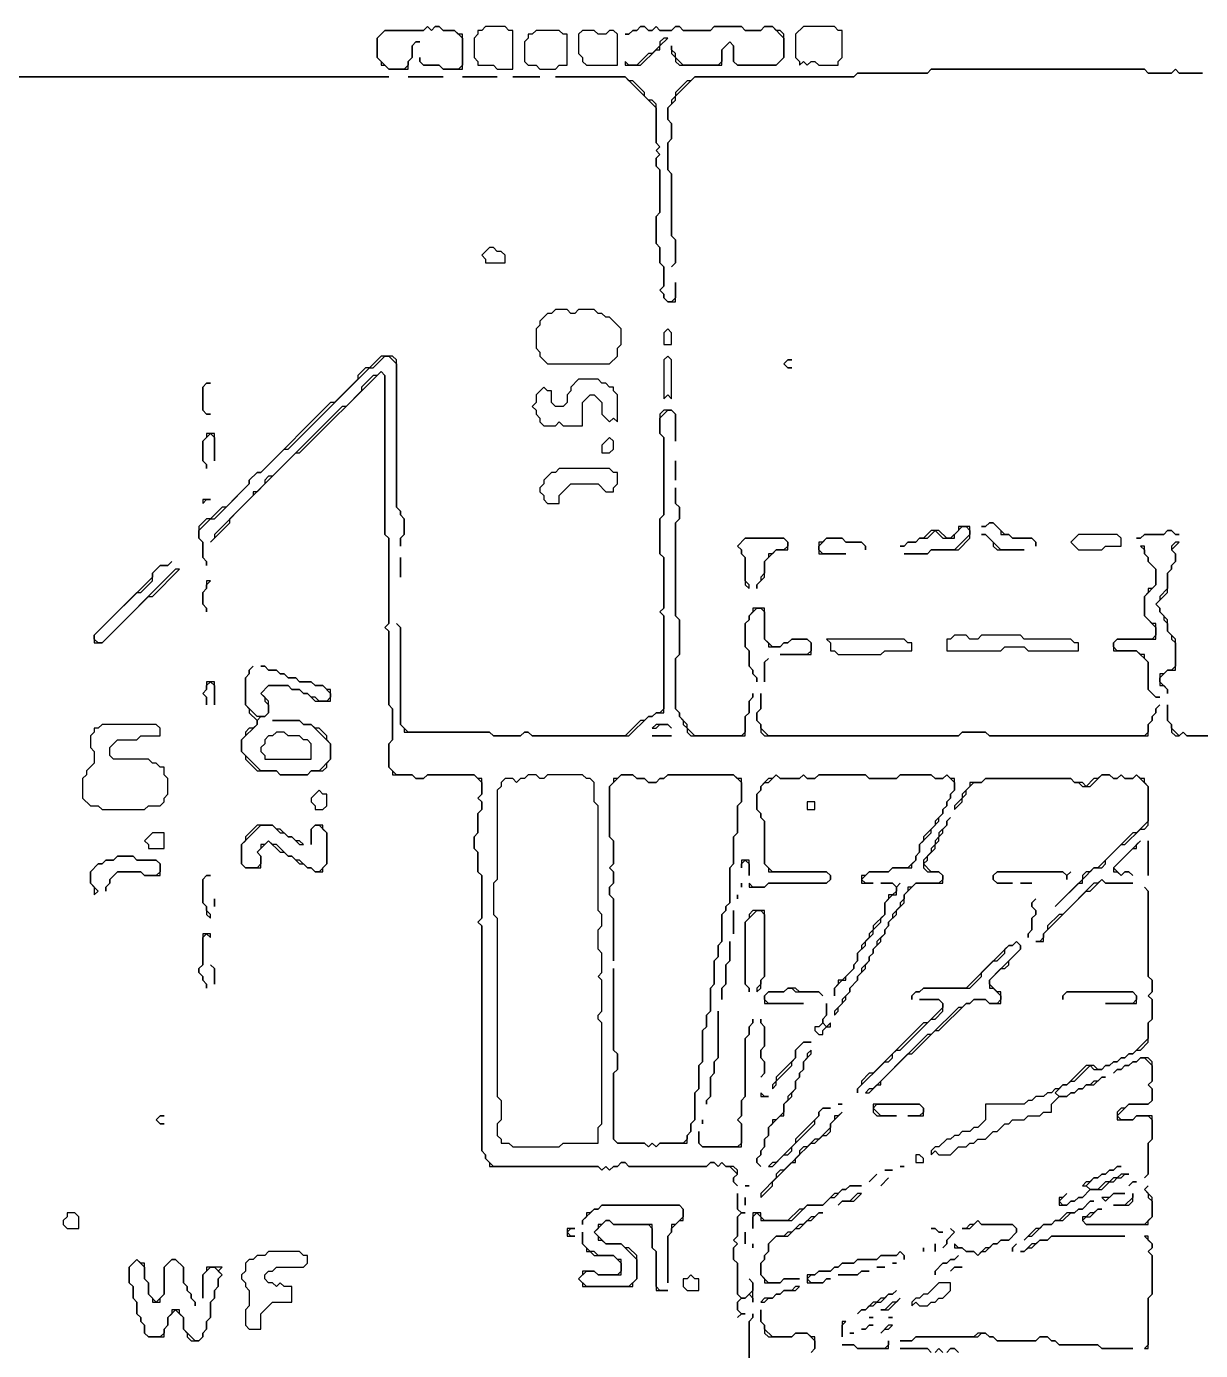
# Model space of a CAD drawing. Header units: metres. Extents: x 0 to 3575, y 1 to 2763.
# Drawn here: x 1473.5 to 1776.5, y 1281.5 to 1623 of the extents above; entities that cross this region are included whole.
import ezdxf

# ---------------------------------------------------------------- set-up
doc = ezdxf.new("R2010")
doc.units = ezdxf.units.M

msp = doc.modelspace()

# ---------------------------------------------------------------- linework, layer by layer
for points in [[(1577, 1623), (1576, 1622), (1566, 1622), (1564, 1620), (1564, 1615), (1565, 1614), (1565, 1613), (1566, 1613), (1567, 1612), (1572, 1612), (1572, 1614), (1573, 1615), (1573, 1618), (1574, 1619), (1575, 1619), (1574, 1619), (1573, 1618), (1573, 1615), (1572, 1614), (1572, 1613), (1571, 1612), (1567, 1612), (1564, 1615), (1564, 1620), (1566, 1622), (1576, 1622), (1577, 1623), (1578, 1622), (1579, 1623), (1580, 1623), (1581, 1622), (1584, 1622), (1586, 1620), (1586, 1613), (1585, 1612), (1581, 1612), (1580, 1613), (1576, 1613), (1575, 1614), (1575, 1615), (1575, 1614), (1576, 1613), (1580, 1613), (1581, 1612), (1586, 1612), (1586, 1621), (1585, 1621), (1584, 1622), (1581, 1622), (1580, 1623), (1579, 1623), (1578, 1622)], [(1592, 1623), (1591, 1622), (1590, 1622), (1590, 1621), (1589, 1620), (1589, 1615), (1590, 1614), (1590, 1613), (1594, 1613), (1595, 1612), (1599, 1612), (1599, 1622), (1598, 1622), (1597, 1623)], [(1632, 1623), (1631, 1622), (1630, 1622), (1629, 1621), (1628, 1621), (1629, 1621), (1630, 1622), (1631, 1622), (1632, 1623), (1633, 1623), (1634, 1622), (1635, 1622), (1636, 1623), (1637, 1622), (1640, 1622), (1641, 1623), (1642, 1623), (1643, 1622), (1650, 1622), (1651, 1623), (1658, 1623), (1659, 1622), (1663, 1622), (1664, 1623), (1666, 1623), (1669, 1620), (1669, 1615), (1667, 1613), (1657, 1613), (1656, 1614), (1656, 1618), (1655, 1619), (1653, 1617), (1653, 1614), (1652, 1613), (1643, 1613), (1641, 1615), (1641, 1616), (1640, 1617), (1640, 1618), (1640, 1616), (1641, 1615), (1641, 1614), (1642, 1613), (1653, 1613), (1653, 1617), (1655, 1619), (1656, 1618), (1656, 1614), (1657, 1613), (1667, 1613), (1669, 1615), (1669, 1621), (1668, 1622), (1667, 1622), (1666, 1623), (1664, 1623), (1663, 1622), (1659, 1622), (1658, 1623), (1651, 1623), (1650, 1622), (1643, 1622), (1642, 1623), (1641, 1623), (1640, 1622), (1637, 1622), (1636, 1623), (1635, 1622), (1634, 1622), (1633, 1623)], [(1674, 1623), (1672, 1621), (1672, 1615), (1673, 1614), (1673, 1613), (1674, 1614), (1675, 1613), (1676, 1614), (1677, 1614), (1678, 1613), (1683, 1613), (1683, 1614), (1684, 1615), (1684, 1622), (1683, 1622), (1682, 1623)], [(1605, 1622), (1604, 1621), (1603, 1621), (1603, 1620), (1602, 1619), (1602, 1614), (1603, 1613), (1605, 1613), (1606, 1612), (1610, 1612), (1611, 1613), (1613, 1613), (1613, 1621), (1612, 1621), (1611, 1622)], [(1617, 1622), (1616, 1621), (1616, 1616), (1617, 1615), (1617, 1614), (1618, 1613), (1626, 1613), (1626, 1621), (1625, 1622), (1624, 1622), (1623, 1621), (1621, 1621), (1620, 1622)], [(1638, 1620), (1637, 1619), (1637, 1618), (1635, 1616), (1634, 1616), (1631, 1613), (1629, 1613), (1628, 1614), (1628, 1613), (1632, 1613), (1636, 1617), (1637, 1617), (1637, 1618), (1639, 1620)], [(1572, 1610), (1581, 1610)], [(1586, 1610), (1595, 1610)], [(1599, 1610), (1606, 1610)], [(1610, 1610), (1628, 1610), (1636, 1602), (1636, 1593), (1637, 1592), (1636, 1591), (1637, 1590), (1636, 1589), (1636, 1587), (1637, 1586), (1637, 1575), (1636, 1574), (1636, 1567), (1637, 1566), (1637, 1562), (1638, 1561), (1638, 1556), (1637, 1555), (1638, 1554), (1638, 1553), (1639, 1552), (1641, 1552), (1641, 1557), (1641, 1553), (1640, 1552), (1639, 1552), (1638, 1553), (1638, 1554), (1637, 1555), (1638, 1556), (1638, 1561), (1637, 1562), (1637, 1566), (1636, 1567), (1636, 1574), (1637, 1575), (1637, 1586), (1636, 1587), (1636, 1589), (1637, 1590), (1636, 1591), (1637, 1592), (1636, 1593), (1636, 1603), (1635, 1604), (1634, 1604), (1633, 1605), (1633, 1606), (1630, 1609), (1629, 1609), (1628, 1610)], [(1636, 1609)], [(1634, 1608)], [(1636, 1607)], [(1745, 1575)], [(1747, 1575)], [(1745, 1573)], [(1747, 1573)], [(1593, 1566), (1591, 1564), (1592, 1563), (1592, 1562), (1597, 1562), (1597, 1564), (1596, 1565), (1595, 1565), (1594, 1566)], [(1610, 1550), (1609, 1549), (1608, 1549), (1606, 1547), (1606, 1546), (1605, 1545), (1605, 1540), (1606, 1539), (1606, 1538), (1608, 1536), (1624, 1536), (1626, 1538), (1626, 1540), (1627, 1541), (1627, 1545), (1624, 1548), (1623, 1548), (1622, 1549), (1621, 1549), (1620, 1550), (1616, 1550), (1615, 1549), (1614, 1549), (1613, 1550)], [(1639, 1545), (1638, 1544), (1638, 1541), (1640, 1541), (1640, 1544)], [(1565, 1538), (1562, 1535), (1561, 1535), (1559, 1533), (1559, 1532), (1553, 1526), (1552, 1526), (1534, 1508), (1533, 1508), (1531, 1506), (1531, 1505), (1525, 1499), (1524, 1499), (1521, 1496), (1520, 1496), (1518, 1494), (1518, 1491), (1519, 1490), (1519, 1486), (1520, 1485), (1520, 1484), (1520, 1485), (1519, 1486), (1519, 1490), (1518, 1491), (1518, 1493), (1521, 1496), (1522, 1496), (1531, 1505), (1531, 1506), (1533, 1508), (1534, 1508), (1540, 1514), (1541, 1514), (1562, 1535), (1563, 1535), (1566, 1538), (1567, 1538), (1569, 1536), (1569, 1499), (1570, 1498), (1570, 1497), (1571, 1496), (1571, 1492), (1570, 1491), (1570, 1489), (1570, 1491), (1571, 1492), (1571, 1496), (1570, 1497), (1570, 1498), (1569, 1499), (1569, 1537), (1568, 1538)], [(1639, 1538), (1638, 1537), (1638, 1527), (1639, 1528), (1640, 1527), (1640, 1537)], [(1670, 1537), (1669, 1536), (1670, 1535), (1671, 1535), (1670, 1535), (1669, 1536), (1670, 1537), (1671, 1537)], [(1565, 1534), (1564, 1533), (1563, 1533), (1560, 1530), (1560, 1529), (1556, 1525), (1555, 1525), (1537, 1507), (1536, 1507), (1535, 1506), (1535, 1505), (1533, 1503), (1532, 1503), (1532, 1502), (1522, 1492), (1522, 1491), (1521, 1490), (1526, 1495), (1526, 1496), (1543, 1513), (1544, 1513), (1565, 1534), (1566, 1533), (1566, 1492), (1567, 1491), (1567, 1469), (1566, 1468), (1567, 1467), (1567, 1448), (1568, 1447), (1568, 1439), (1567, 1438), (1567, 1432), (1568, 1431), (1568, 1430), (1573, 1430), (1574, 1429), (1576, 1429), (1577, 1430), (1589, 1430), (1591, 1428), (1591, 1425), (1590, 1424), (1591, 1423), (1591, 1421), (1590, 1420), (1590, 1415), (1589, 1414), (1589, 1411), (1590, 1410), (1590, 1405), (1591, 1404), (1591, 1393), (1590, 1392), (1591, 1391), (1591, 1333), (1592, 1332), (1592, 1331), (1593, 1330), (1593, 1329), (1621, 1329), (1622, 1328), (1623, 1329), (1624, 1328), (1625, 1329), (1626, 1329), (1627, 1330), (1628, 1330), (1629, 1329), (1649, 1329), (1650, 1330), (1651, 1330), (1652, 1329), (1653, 1330), (1654, 1329), (1655, 1329), (1657, 1327), (1656, 1326), (1656, 1325), (1657, 1324), (1656, 1325), (1656, 1326), (1657, 1327), (1657, 1328), (1656, 1329), (1654, 1329), (1653, 1330), (1652, 1329), (1651, 1330), (1650, 1330), (1649, 1329), (1629, 1329), (1628, 1330), (1627, 1330), (1626, 1329), (1625, 1329), (1624, 1328), (1623, 1329), (1622, 1328), (1621, 1329), (1594, 1329), (1592, 1331), (1592, 1332), (1591, 1333), (1591, 1391), (1590, 1392), (1591, 1393), (1591, 1404), (1590, 1405), (1590, 1410), (1589, 1411), (1589, 1414), (1590, 1415), (1590, 1420), (1591, 1421), (1591, 1423), (1590, 1424), (1591, 1425), (1591, 1429), (1590, 1429), (1589, 1430), (1577, 1430), (1576, 1429), (1574, 1429), (1573, 1430), (1569, 1430), (1567, 1432), (1567, 1438), (1568, 1439), (1568, 1447), (1567, 1448), (1567, 1467), (1566, 1468), (1567, 1469), (1567, 1491), (1566, 1492), (1566, 1533)], [(1520, 1531), (1519, 1530), (1519, 1524), (1520, 1523), (1521, 1523), (1520, 1523), (1519, 1524), (1519, 1530), (1520, 1531), (1521, 1531)], [(1616, 1532), (1614, 1530), (1614, 1529), (1613, 1528), (1613, 1526), (1612, 1525), (1610, 1525), (1609, 1526), (1609, 1529), (1608, 1529), (1607, 1530), (1605, 1528), (1605, 1526), (1604, 1525), (1605, 1524), (1605, 1523), (1606, 1522), (1606, 1521), (1607, 1520), (1610, 1520), (1611, 1521), (1612, 1520), (1617, 1520), (1617, 1526), (1619, 1528), (1620, 1528), (1622, 1526), (1622, 1523), (1624, 1521), (1625, 1522), (1626, 1521), (1626, 1528), (1625, 1529), (1625, 1530), (1624, 1530), (1623, 1531), (1622, 1531), (1621, 1532)], [(1638, 1524), (1637, 1523), (1637, 1518), (1638, 1517), (1638, 1497), (1637, 1496), (1637, 1487), (1638, 1486), (1638, 1473), (1637, 1472), (1638, 1471), (1638, 1447), (1637, 1446), (1636, 1446), (1635, 1445), (1634, 1445), (1633, 1444), (1632, 1444), (1628, 1440), (1604, 1440), (1603, 1441), (1602, 1441), (1601, 1440), (1594, 1440), (1593, 1441), (1572, 1441), (1570, 1443), (1570, 1468), (1569, 1469), (1570, 1468), (1570, 1443), (1571, 1442), (1571, 1441), (1593, 1441), (1594, 1440), (1601, 1440), (1602, 1441), (1603, 1441), (1604, 1440), (1629, 1440), (1634, 1445), (1635, 1445), (1636, 1446), (1638, 1446), (1638, 1471), (1637, 1472), (1638, 1473), (1638, 1486), (1637, 1487), (1637, 1496), (1638, 1497), (1638, 1517), (1637, 1518), (1637, 1522), (1639, 1524), (1640, 1524), (1641, 1523), (1641, 1516), (1641, 1523), (1640, 1524)], [(1520, 1518), (1520, 1517), (1519, 1516), (1519, 1511), (1520, 1510), (1520, 1509), (1520, 1510), (1519, 1511), (1519, 1516), (1521, 1518), (1522, 1517), (1522, 1511), (1522, 1518)], [(1624, 1517), (1622, 1515), (1622, 1513), (1624, 1513), (1625, 1514), (1625, 1516)], [(1641, 1511), (1641, 1506)], [(1611, 1509), (1610, 1508), (1609, 1508), (1607, 1506), (1607, 1505), (1606, 1504), (1606, 1503), (1607, 1502), (1607, 1501), (1608, 1500), (1611, 1500), (1611, 1502), (1614, 1505), (1621, 1505), (1623, 1503), (1625, 1503), (1625, 1504), (1626, 1505), (1626, 1508), (1625, 1508), (1624, 1509)], [(1641, 1504), (1641, 1500), (1642, 1499), (1642, 1496), (1641, 1495), (1641, 1471), (1642, 1470), (1642, 1461), (1641, 1460), (1641, 1447), (1642, 1446), (1642, 1445), (1643, 1444), (1643, 1443), (1644, 1442), (1644, 1441), (1645, 1440), (1659, 1440), (1659, 1445), (1660, 1446), (1660, 1449), (1661, 1450), (1661, 1451), (1661, 1450), (1660, 1449), (1660, 1446), (1659, 1445), (1659, 1441), (1658, 1440), (1646, 1440), (1644, 1442), (1644, 1443), (1642, 1445), (1642, 1446), (1641, 1447), (1641, 1460), (1642, 1461), (1642, 1470), (1641, 1471), (1641, 1495), (1642, 1496), (1642, 1499), (1641, 1500)], [(1519, 1501), (1519, 1500), (1520, 1501), (1521, 1501)], [(1521, 1499)], [(1714, 1494), (1714, 1493), (1712, 1491), (1711, 1491), (1709, 1493), (1707, 1493), (1705, 1491), (1704, 1491), (1703, 1490), (1701, 1490), (1700, 1489), (1699, 1489), (1700, 1489), (1701, 1490), (1703, 1490), (1704, 1491), (1706, 1491), (1708, 1493), (1710, 1491), (1713, 1491), (1713, 1492), (1715, 1494), (1716, 1494), (1717, 1493), (1717, 1492), (1713, 1488), (1707, 1488), (1706, 1487), (1700, 1487), (1706, 1487), (1707, 1488), (1714, 1488), (1717, 1491), (1717, 1494)], [(1722, 1495), (1721, 1494), (1720, 1494), (1721, 1494), (1722, 1495), (1723, 1495), (1725, 1493), (1725, 1492), (1727, 1492), (1728, 1491), (1733, 1491), (1734, 1490), (1734, 1489), (1734, 1490), (1733, 1491), (1728, 1491), (1727, 1492), (1726, 1492), (1723, 1495)], [(1768, 1493), (1767, 1492), (1762, 1492), (1761, 1491), (1760, 1491), (1761, 1491), (1762, 1492), (1767, 1492), (1768, 1493), (1769, 1493), (1770, 1492), (1771, 1492), (1770, 1492), (1769, 1493)], [(1659, 1491), (1657, 1489), (1658, 1488), (1658, 1487), (1659, 1486), (1659, 1479), (1660, 1478), (1660, 1479), (1659, 1480), (1659, 1486), (1658, 1487), (1658, 1488), (1657, 1489), (1659, 1491), (1669, 1491), (1670, 1490), (1670, 1489), (1669, 1488), (1667, 1488), (1666, 1487), (1665, 1487), (1665, 1486), (1664, 1485), (1664, 1482), (1663, 1481), (1663, 1480), (1662, 1479), (1662, 1478), (1662, 1479), (1664, 1481), (1664, 1485), (1667, 1488), (1670, 1488), (1670, 1490), (1669, 1491)], [(1680, 1491), (1679, 1490), (1678, 1490), (1678, 1487), (1685, 1487), (1679, 1487), (1678, 1488), (1678, 1489), (1680, 1491), (1684, 1491), (1685, 1490), (1689, 1490), (1690, 1489), (1690, 1488), (1690, 1489), (1689, 1490), (1685, 1490), (1684, 1491)], [(1720, 1492), (1721, 1492), (1723, 1490), (1723, 1489), (1724, 1488), (1731, 1488), (1725, 1488), (1721, 1492)], [(1745, 1492), (1743, 1490), (1745, 1488), (1751, 1488), (1752, 1489), (1756, 1489), (1756, 1491), (1755, 1492)], [(1761, 1489), (1762, 1488), (1762, 1487), (1763, 1486), (1763, 1485), (1765, 1483), (1765, 1479), (1764, 1478), (1763, 1478), (1763, 1477), (1762, 1476), (1762, 1471), (1765, 1468), (1765, 1466), (1764, 1465), (1755, 1465), (1754, 1464), (1754, 1462), (1760, 1462), (1763, 1459), (1763, 1452), (1765, 1450), (1766, 1450), (1765, 1450), (1763, 1452), (1763, 1459), (1762, 1460), (1762, 1461), (1761, 1461), (1760, 1462), (1755, 1462), (1754, 1463), (1754, 1464), (1755, 1465), (1765, 1465), (1765, 1469), (1764, 1469), (1762, 1471), (1762, 1476), (1765, 1479), (1765, 1483), (1763, 1485), (1763, 1486), (1762, 1487), (1762, 1489)], [(1770, 1490), (1769, 1489), (1769, 1488), (1770, 1487), (1770, 1485), (1769, 1484), (1769, 1483), (1768, 1482), (1768, 1478), (1766, 1476), (1766, 1475), (1765, 1474), (1766, 1473), (1766, 1472), (1767, 1471), (1767, 1470), (1768, 1469), (1768, 1467), (1769, 1466), (1769, 1465), (1770, 1464), (1770, 1458), (1769, 1457), (1768, 1457), (1767, 1456), (1766, 1456), (1766, 1453), (1767, 1453), (1768, 1452), (1768, 1451), (1768, 1452), (1766, 1454), (1766, 1455), (1768, 1457), (1770, 1457), (1770, 1465), (1768, 1467), (1768, 1470), (1766, 1472), (1766, 1473), (1765, 1474), (1768, 1477), (1768, 1482), (1769, 1483), (1769, 1484), (1770, 1485), (1770, 1487), (1769, 1488), (1771, 1490)], [(1570, 1486), (1570, 1481)], [(1511, 1485), (1510, 1484), (1508, 1484), (1506, 1482), (1506, 1481), (1491, 1466), (1491, 1464), (1493, 1464), (1505, 1476), (1506, 1476), (1513, 1483), (1512, 1483), (1493, 1464), (1492, 1464), (1491, 1465), (1491, 1466), (1502, 1477), (1503, 1477), (1506, 1480), (1506, 1482), (1508, 1484), (1510, 1484)], [(1513, 1485)], [(1520, 1480), (1520, 1478), (1519, 1477), (1519, 1474), (1520, 1473), (1520, 1472), (1520, 1473), (1519, 1474), (1519, 1477), (1520, 1478), (1520, 1479), (1521, 1480)], [(1661, 1473), (1661, 1472), (1660, 1471), (1660, 1470), (1659, 1469), (1659, 1463), (1660, 1462), (1660, 1458), (1661, 1457), (1661, 1456), (1662, 1455), (1662, 1454), (1662, 1455), (1661, 1456), (1661, 1457), (1660, 1458), (1660, 1462), (1659, 1463), (1659, 1469), (1660, 1470), (1660, 1471), (1662, 1473), (1663, 1473), (1664, 1472), (1664, 1465), (1665, 1464), (1665, 1463), (1668, 1463), (1669, 1464), (1670, 1464), (1671, 1465), (1675, 1465), (1676, 1464), (1676, 1462), (1675, 1461), (1668, 1461), (1676, 1461), (1676, 1464), (1675, 1465), (1671, 1465), (1670, 1464), (1669, 1464), (1668, 1463), (1666, 1463), (1664, 1465), (1664, 1473)], [(1713, 1466), (1712, 1465), (1711, 1465), (1711, 1462), (1725, 1462), (1726, 1463), (1731, 1463), (1732, 1462), (1745, 1462), (1745, 1464), (1744, 1464), (1743, 1465), (1731, 1465), (1730, 1466), (1720, 1466), (1719, 1465), (1717, 1465), (1716, 1466)], [(1680, 1465), (1681, 1464), (1681, 1462), (1682, 1462), (1683, 1461), (1694, 1461), (1695, 1462), (1702, 1462), (1702, 1464), (1701, 1464), (1700, 1465)], [(1665, 1460), (1664, 1459), (1664, 1454), (1664, 1459)], [(1532, 1458), (1531, 1457), (1531, 1456), (1530, 1455), (1530, 1448), (1531, 1447), (1531, 1446), (1533, 1444), (1533, 1443), (1532, 1442), (1531, 1442), (1530, 1441), (1530, 1440), (1529, 1439), (1529, 1436), (1530, 1435), (1530, 1434), (1533, 1431), (1538, 1431), (1539, 1430), (1546, 1430), (1547, 1431), (1550, 1431), (1551, 1432), (1551, 1433), (1552, 1434), (1552, 1438), (1551, 1439), (1551, 1440), (1549, 1442), (1548, 1442), (1547, 1443), (1545, 1443), (1544, 1444), (1537, 1444), (1544, 1444), (1545, 1443), (1547, 1443), (1552, 1438), (1552, 1434), (1549, 1431), (1547, 1431), (1546, 1430), (1539, 1430), (1538, 1431), (1534, 1431), (1529, 1436), (1529, 1439), (1533, 1443), (1533, 1444), (1534, 1445), (1535, 1445), (1536, 1446), (1536, 1449), (1534, 1451), (1536, 1453), (1541, 1453), (1542, 1452), (1544, 1452), (1545, 1451), (1546, 1451), (1548, 1449), (1552, 1449), (1552, 1452), (1551, 1452), (1550, 1453), (1548, 1453), (1547, 1454), (1544, 1454), (1543, 1455), (1541, 1455), (1540, 1456), (1539, 1456), (1538, 1457), (1536, 1457), (1535, 1458), (1534, 1458), (1535, 1458), (1536, 1457), (1538, 1457), (1539, 1456), (1540, 1456), (1541, 1455), (1543, 1455), (1544, 1454), (1547, 1454), (1548, 1453), (1550, 1453), (1552, 1451), (1552, 1450), (1551, 1449), (1549, 1449), (1548, 1450), (1547, 1450), (1546, 1451), (1545, 1451), (1544, 1452), (1542, 1452), (1541, 1453), (1536, 1453), (1534, 1451), (1535, 1450), (1535, 1449), (1536, 1448), (1536, 1446), (1535, 1445), (1533, 1445), (1530, 1448), (1530, 1455), (1531, 1456), (1531, 1457)], [(1520, 1454), (1520, 1452), (1519, 1451), (1520, 1450), (1520, 1448), (1520, 1450), (1519, 1451), (1520, 1452), (1520, 1453), (1521, 1454), (1522, 1453), (1522, 1448), (1522, 1454)], [(1663, 1451), (1663, 1447), (1662, 1446), (1662, 1444), (1663, 1443), (1663, 1441), (1664, 1440), (1714, 1440), (1715, 1441), (1721, 1441), (1722, 1440), (1763, 1440), (1763, 1443), (1764, 1444), (1764, 1445), (1765, 1446), (1765, 1447), (1766, 1448), (1765, 1447), (1765, 1446), (1764, 1445), (1764, 1444), (1763, 1443), (1763, 1441), (1762, 1440), (1722, 1440), (1721, 1441), (1715, 1441), (1714, 1440), (1665, 1440), (1663, 1442), (1663, 1443), (1662, 1444), (1662, 1446), (1663, 1447)], [(1493, 1443), (1492, 1442), (1491, 1442), (1491, 1441), (1490, 1440), (1490, 1437), (1491, 1436), (1491, 1433), (1489, 1431), (1489, 1430), (1488, 1429), (1488, 1424), (1490, 1422), (1492, 1422), (1493, 1421), (1504, 1421), (1505, 1422), (1508, 1422), (1509, 1423), (1509, 1424), (1510, 1425), (1510, 1429), (1509, 1430), (1509, 1432), (1508, 1432), (1507, 1433), (1506, 1433), (1505, 1434), (1496, 1434), (1495, 1435), (1495, 1437), (1497, 1439), (1502, 1439), (1503, 1440), (1508, 1440), (1508, 1442), (1507, 1443)], [(1535, 1443)], [(1636, 1443), (1635, 1442), (1636, 1442), (1637, 1443), (1639, 1443), (1640, 1442), (1639, 1443)], [(1538, 1441), (1537, 1440), (1536, 1440), (1535, 1439), (1535, 1438), (1534, 1437), (1534, 1436), (1535, 1435), (1535, 1434), (1547, 1434), (1547, 1438), (1546, 1439), (1545, 1439), (1544, 1440), (1541, 1440), (1540, 1441)], [(1635, 1440), (1640, 1440)], [(1603, 1430), (1602, 1429), (1601, 1429), (1600, 1428), (1599, 1429), (1597, 1429), (1596, 1428), (1596, 1427), (1595, 1426), (1595, 1403), (1594, 1402), (1594, 1394), (1595, 1393), (1595, 1347), (1596, 1346), (1596, 1341), (1595, 1340), (1595, 1337), (1596, 1336), (1596, 1335), (1598, 1335), (1599, 1334), (1611, 1334), (1612, 1335), (1621, 1335), (1621, 1339), (1622, 1340), (1622, 1366), (1621, 1367), (1621, 1368), (1622, 1369), (1622, 1377), (1621, 1378), (1622, 1379), (1622, 1384), (1621, 1385), (1621, 1390), (1622, 1391), (1622, 1394), (1621, 1395), (1621, 1422), (1620, 1423), (1620, 1428), (1619, 1429), (1618, 1429), (1617, 1430), (1608, 1430), (1607, 1429), (1606, 1429), (1605, 1430)], [(1627, 1430), (1626, 1429), (1625, 1429), (1625, 1428), (1624, 1427), (1624, 1414), (1625, 1413), (1625, 1407), (1624, 1406), (1625, 1405), (1625, 1402), (1624, 1401), (1624, 1399), (1625, 1398), (1625, 1382), (1625, 1398), (1624, 1399), (1624, 1401), (1625, 1402), (1625, 1405), (1624, 1406), (1625, 1407), (1625, 1413), (1624, 1414), (1624, 1427), (1627, 1430), (1630, 1430), (1631, 1429), (1633, 1429), (1634, 1428), (1636, 1428), (1637, 1429), (1638, 1429), (1639, 1430), (1656, 1430), (1658, 1428), (1658, 1423), (1657, 1422), (1657, 1415), (1656, 1414), (1656, 1407), (1655, 1406), (1655, 1397), (1654, 1396), (1654, 1395), (1653, 1394), (1653, 1387), (1652, 1386), (1652, 1383), (1651, 1382), (1651, 1376), (1650, 1375), (1650, 1369), (1649, 1368), (1649, 1365), (1648, 1364), (1648, 1356), (1647, 1355), (1647, 1349), (1646, 1348), (1646, 1341), (1645, 1340), (1645, 1338), (1644, 1337), (1644, 1336), (1643, 1335), (1637, 1335), (1636, 1334), (1635, 1335), (1634, 1334), (1633, 1335), (1626, 1335), (1625, 1336), (1625, 1353), (1626, 1354), (1626, 1358), (1625, 1359), (1625, 1380), (1625, 1359), (1626, 1358), (1626, 1354), (1625, 1353), (1625, 1336), (1626, 1335), (1633, 1335), (1634, 1334), (1635, 1335), (1636, 1334), (1637, 1335), (1644, 1335), (1644, 1337), (1645, 1338), (1645, 1340), (1646, 1341), (1646, 1348), (1647, 1349), (1647, 1355), (1648, 1356), (1648, 1364), (1649, 1365), (1649, 1368), (1650, 1369), (1650, 1375), (1651, 1376), (1651, 1382), (1652, 1383), (1652, 1386), (1653, 1387), (1653, 1394), (1654, 1395), (1654, 1396), (1655, 1397), (1655, 1406), (1656, 1407), (1656, 1414), (1657, 1415), (1657, 1422), (1658, 1423), (1658, 1429), (1657, 1429), (1656, 1430), (1639, 1430), (1638, 1429), (1637, 1429), (1636, 1428), (1634, 1428), (1633, 1429), (1631, 1429), (1630, 1430)], [(1667, 1430), (1666, 1429), (1665, 1429), (1663, 1427), (1663, 1426), (1662, 1425), (1662, 1421), (1663, 1420), (1663, 1419), (1664, 1418), (1664, 1407), (1665, 1406), (1665, 1405), (1680, 1405), (1681, 1404), (1681, 1403), (1680, 1402), (1665, 1402), (1664, 1401), (1661, 1401), (1660, 1402), (1660, 1401), (1664, 1401), (1665, 1402), (1680, 1402), (1681, 1403), (1681, 1404), (1680, 1405), (1666, 1405), (1664, 1407), (1664, 1418), (1663, 1419), (1663, 1420), (1662, 1421), (1662, 1425), (1663, 1426), (1663, 1427), (1664, 1428), (1665, 1428), (1667, 1430), (1668, 1429), (1673, 1429), (1674, 1430), (1675, 1429), (1677, 1429), (1678, 1430), (1690, 1430), (1691, 1429), (1698, 1429), (1699, 1430), (1707, 1430), (1708, 1429), (1710, 1429), (1711, 1430), (1713, 1428), (1713, 1426), (1712, 1425), (1712, 1424), (1711, 1423), (1711, 1422), (1710, 1421), (1710, 1420), (1708, 1418), (1708, 1417), (1705, 1414), (1705, 1413), (1704, 1412), (1704, 1410), (1703, 1409), (1703, 1408), (1701, 1406), (1697, 1406), (1696, 1405), (1691, 1405), (1690, 1404), (1689, 1404), (1689, 1402), (1692, 1402), (1690, 1402), (1689, 1403), (1691, 1405), (1696, 1405), (1697, 1406), (1702, 1406), (1702, 1407), (1703, 1408), (1703, 1409), (1704, 1410), (1704, 1412), (1707, 1415), (1707, 1416), (1709, 1418), (1709, 1419), (1710, 1420), (1710, 1421), (1711, 1422), (1711, 1423), (1712, 1424), (1712, 1425), (1713, 1426), (1713, 1429), (1712, 1429), (1711, 1430), (1710, 1429), (1708, 1429), (1707, 1430), (1699, 1430), (1698, 1429), (1691, 1429), (1690, 1430), (1678, 1430), (1677, 1429), (1675, 1429), (1674, 1430), (1673, 1429), (1668, 1429)], [(1751, 1430), (1750, 1429), (1749, 1429), (1747, 1427), (1746, 1428), (1744, 1428), (1743, 1429), (1721, 1429), (1720, 1428), (1717, 1428), (1717, 1427), (1715, 1425), (1715, 1424), (1713, 1422), (1713, 1421), (1715, 1423), (1715, 1424), (1716, 1425), (1716, 1426), (1718, 1428), (1720, 1428), (1721, 1429), (1743, 1429), (1744, 1428), (1745, 1428), (1746, 1427), (1748, 1427), (1751, 1430), (1753, 1430), (1754, 1429), (1755, 1429), (1756, 1430), (1757, 1429), (1759, 1429), (1760, 1430), (1763, 1427), (1763, 1418), (1760, 1415), (1759, 1415), (1750, 1406), (1749, 1406), (1748, 1405), (1747, 1405), (1746, 1404), (1746, 1403), (1739, 1396), (1745, 1402), (1746, 1402), (1746, 1403), (1749, 1406), (1751, 1406), (1752, 1407), (1752, 1408), (1756, 1412), (1757, 1412), (1761, 1416), (1762, 1416), (1763, 1417), (1763, 1427), (1762, 1428), (1762, 1429), (1761, 1429), (1760, 1430), (1759, 1429), (1757, 1429), (1756, 1430), (1755, 1429), (1754, 1429), (1753, 1430)], [(1519, 1425)], [(1521, 1426)], [(1549, 1426), (1547, 1424), (1547, 1423), (1548, 1422), (1548, 1421), (1550, 1421), (1551, 1422), (1551, 1425), (1550, 1425)], [(1521, 1424)], [(1675, 1423), (1675, 1421), (1677, 1421), (1677, 1423)], [(1712, 1419), (1711, 1418), (1711, 1417), (1709, 1415), (1709, 1414), (1708, 1413), (1708, 1412), (1707, 1411), (1707, 1410), (1705, 1408), (1705, 1406), (1706, 1405), (1709, 1405), (1710, 1404), (1710, 1403), (1709, 1402), (1703, 1402), (1702, 1401), (1701, 1401), (1701, 1400), (1700, 1399), (1700, 1398), (1699, 1397), (1699, 1396), (1697, 1394), (1697, 1393), (1696, 1392), (1696, 1391), (1695, 1390), (1695, 1389), (1693, 1387), (1693, 1386), (1692, 1385), (1692, 1384), (1691, 1383), (1691, 1382), (1689, 1380), (1689, 1379), (1688, 1378), (1688, 1377), (1686, 1375), (1686, 1374), (1684, 1372), (1684, 1371), (1682, 1369), (1682, 1368), (1683, 1369), (1683, 1370), (1685, 1372), (1685, 1373), (1686, 1374), (1686, 1375), (1688, 1377), (1688, 1378), (1690, 1380), (1690, 1381), (1691, 1382), (1691, 1383), (1692, 1384), (1692, 1385), (1694, 1387), (1694, 1388), (1695, 1389), (1695, 1390), (1696, 1391), (1696, 1392), (1698, 1394), (1698, 1395), (1700, 1397), (1700, 1399), (1703, 1402), (1710, 1402), (1710, 1404), (1709, 1405), (1707, 1405), (1705, 1407), (1706, 1408), (1706, 1409), (1708, 1411), (1708, 1412), (1709, 1413), (1709, 1414), (1710, 1415), (1710, 1416), (1711, 1417), (1711, 1418)], [(1734, 1418)], [(1506, 1415), (1504, 1413), (1505, 1412), (1505, 1411), (1509, 1411), (1509, 1415)], [(1533, 1417), (1530, 1414), (1530, 1413), (1529, 1412), (1529, 1407), (1530, 1406), (1534, 1406), (1534, 1409), (1533, 1410), (1536, 1413), (1539, 1410), (1540, 1410), (1541, 1409), (1542, 1409), (1544, 1407), (1545, 1407), (1546, 1406), (1547, 1406), (1548, 1405), (1550, 1405), (1550, 1406), (1551, 1407), (1551, 1415), (1550, 1416), (1550, 1417), (1548, 1417), (1547, 1416), (1547, 1412), (1547, 1416), (1548, 1417), (1549, 1417), (1551, 1415), (1551, 1407), (1549, 1405), (1548, 1405), (1547, 1406), (1546, 1406), (1544, 1408), (1543, 1408), (1542, 1409), (1541, 1409), (1538, 1412), (1537, 1412), (1536, 1413), (1535, 1412), (1534, 1412), (1534, 1411), (1533, 1410), (1534, 1409), (1534, 1407), (1533, 1406), (1530, 1406), (1529, 1407), (1529, 1412), (1534, 1417), (1537, 1417), (1539, 1415), (1540, 1415), (1541, 1414), (1542, 1414), (1544, 1412), (1545, 1412), (1544, 1413), (1543, 1413), (1542, 1414), (1541, 1414), (1539, 1416), (1538, 1416), (1537, 1417)], [(1734, 1416)], [(1761, 1413), (1754, 1406), (1754, 1405), (1755, 1405), (1756, 1404), (1757, 1405), (1758, 1405), (1759, 1404), (1758, 1405), (1757, 1405), (1756, 1404), (1754, 1406), (1759, 1411), (1760, 1411), (1760, 1412)], [(1763, 1413), (1763, 1404)], [(1497, 1409), (1496, 1408), (1494, 1408), (1493, 1407), (1492, 1407), (1490, 1405), (1490, 1402), (1491, 1401), (1491, 1399), (1492, 1400), (1490, 1402), (1490, 1405), (1492, 1407), (1493, 1407), (1494, 1408), (1496, 1408), (1497, 1409), (1501, 1409), (1502, 1408), (1507, 1408), (1508, 1407), (1508, 1405), (1507, 1404), (1504, 1404), (1503, 1405), (1497, 1405), (1495, 1403), (1495, 1402), (1494, 1401), (1494, 1400), (1494, 1401), (1495, 1402), (1495, 1403), (1497, 1405), (1503, 1405), (1504, 1404), (1508, 1404), (1508, 1407), (1507, 1408), (1502, 1408), (1501, 1409)], [(1658, 1408), (1658, 1406), (1658, 1407), (1659, 1408), (1660, 1407), (1660, 1404), (1660, 1408)], [(1520, 1404), (1519, 1403), (1519, 1397), (1520, 1396), (1520, 1394), (1521, 1393), (1521, 1394), (1520, 1395), (1520, 1396), (1519, 1397), (1519, 1403), (1520, 1404), (1521, 1404)], [(1724, 1405), (1723, 1404), (1723, 1403), (1724, 1402), (1728, 1402), (1724, 1402), (1723, 1403), (1723, 1404), (1724, 1405), (1741, 1405), (1742, 1404), (1742, 1403), (1742, 1404), (1743, 1405), (1742, 1404), (1741, 1405)], [(1658, 1402), (1658, 1401)], [(1694, 1402), (1697, 1402), (1698, 1401), (1698, 1400), (1697, 1399), (1696, 1399), (1696, 1398), (1695, 1397), (1695, 1394), (1692, 1391), (1692, 1390), (1691, 1389), (1691, 1388), (1689, 1386), (1689, 1385), (1688, 1384), (1688, 1382), (1687, 1381), (1687, 1380), (1684, 1377), (1683, 1377), (1683, 1376), (1682, 1375), (1682, 1373), (1682, 1375), (1684, 1377), (1685, 1377), (1685, 1378), (1687, 1380), (1687, 1381), (1688, 1382), (1688, 1384), (1690, 1386), (1690, 1387), (1692, 1389), (1692, 1390), (1694, 1392), (1694, 1393), (1695, 1394), (1695, 1397), (1697, 1399), (1698, 1399), (1698, 1401), (1699, 1402), (1698, 1401), (1697, 1402)], [(1762, 1401), (1763, 1400), (1763, 1378), (1764, 1377), (1764, 1374), (1763, 1373), (1764, 1372), (1764, 1367), (1763, 1366), (1763, 1362), (1759, 1358), (1758, 1358), (1757, 1357), (1756, 1357), (1755, 1356), (1754, 1356), (1753, 1355), (1752, 1355), (1751, 1354), (1750, 1354), (1749, 1355), (1747, 1355), (1742, 1350), (1741, 1350), (1740, 1349), (1739, 1349), (1738, 1348), (1737, 1348), (1736, 1347), (1734, 1347), (1733, 1346), (1732, 1346), (1731, 1345), (1721, 1345), (1721, 1341), (1719, 1339), (1718, 1339), (1717, 1338), (1715, 1338), (1714, 1337), (1713, 1337), (1712, 1336), (1711, 1336), (1709, 1334), (1708, 1334), (1707, 1333), (1707, 1332), (1708, 1333), (1709, 1332), (1712, 1332), (1714, 1334), (1716, 1334), (1717, 1335), (1718, 1335), (1719, 1336), (1721, 1336), (1723, 1338), (1724, 1338), (1726, 1340), (1727, 1340), (1728, 1341), (1731, 1341), (1732, 1342), (1735, 1342), (1736, 1343), (1738, 1343), (1738, 1345), (1740, 1347), (1742, 1347), (1743, 1348), (1744, 1348), (1745, 1349), (1746, 1349), (1747, 1350), (1749, 1350), (1751, 1352), (1752, 1352), (1751, 1352), (1750, 1351), (1749, 1351), (1748, 1350), (1747, 1350), (1746, 1349), (1745, 1349), (1744, 1348), (1743, 1348), (1742, 1347), (1740, 1347), (1739, 1348), (1741, 1350), (1742, 1350), (1743, 1351), (1744, 1351), (1748, 1355), (1749, 1354), (1751, 1354), (1752, 1355), (1753, 1355), (1754, 1356), (1755, 1356), (1756, 1357), (1757, 1357), (1758, 1358), (1759, 1358), (1760, 1359), (1761, 1359), (1763, 1361), (1763, 1366), (1764, 1367), (1764, 1372), (1763, 1373), (1764, 1374), (1764, 1377), (1763, 1378), (1763, 1400)], [(1730, 1402), (1733, 1402)], [(1751, 1403), (1750, 1402), (1749, 1402), (1741, 1394), (1740, 1394), (1737, 1391), (1737, 1390), (1736, 1389), (1736, 1388), (1735, 1387), (1734, 1387), (1736, 1387), (1736, 1389), (1747, 1400), (1748, 1400), (1751, 1403), (1752, 1402), (1759, 1402), (1752, 1402)], [(1522, 1398), (1522, 1396)], [(1657, 1399), (1657, 1398)], [(1734, 1398), (1733, 1397), (1733, 1396), (1734, 1395), (1734, 1394), (1733, 1393), (1733, 1390), (1732, 1389), (1732, 1388), (1732, 1389), (1733, 1390), (1733, 1393), (1734, 1394), (1734, 1395), (1733, 1396), (1733, 1397)], [(1736, 1398)], [(1656, 1395), (1656, 1389)], [(1661, 1395), (1660, 1394), (1660, 1393), (1659, 1392), (1659, 1376), (1660, 1375), (1660, 1374), (1660, 1375), (1659, 1376), (1659, 1392), (1662, 1395), (1663, 1395), (1664, 1394), (1664, 1378), (1663, 1377), (1663, 1376), (1662, 1375), (1662, 1374), (1663, 1375), (1663, 1377), (1664, 1378), (1664, 1395)], [(1519, 1389), (1519, 1381), (1518, 1380), (1518, 1379), (1519, 1378), (1519, 1377), (1520, 1376), (1520, 1375), (1520, 1376), (1519, 1377), (1519, 1378), (1518, 1379), (1518, 1380), (1519, 1381), (1519, 1388), (1520, 1389), (1521, 1388), (1521, 1389)], [(1655, 1387), (1655, 1382), (1654, 1381), (1654, 1376), (1653, 1375), (1653, 1372), (1653, 1375), (1654, 1376), (1654, 1381), (1655, 1382)], [(1729, 1387), (1728, 1386), (1727, 1386), (1716, 1375), (1705, 1375), (1704, 1374), (1703, 1374), (1702, 1373), (1702, 1372), (1702, 1373), (1703, 1374), (1704, 1374), (1705, 1375), (1717, 1375), (1720, 1378), (1720, 1379), (1723, 1382), (1724, 1382), (1726, 1384), (1726, 1385), (1727, 1386), (1728, 1386), (1729, 1387), (1730, 1386), (1730, 1385), (1722, 1377), (1722, 1375), (1723, 1375), (1725, 1373), (1725, 1372), (1724, 1371), (1722, 1371), (1721, 1372), (1718, 1372), (1717, 1371), (1716, 1371), (1715, 1370), (1714, 1370), (1707, 1363), (1706, 1363), (1692, 1349), (1691, 1349), (1690, 1348), (1691, 1348), (1693, 1350), (1694, 1350), (1694, 1351), (1701, 1358), (1702, 1358), (1708, 1364), (1709, 1364), (1716, 1371), (1717, 1371), (1718, 1372), (1721, 1372), (1722, 1371), (1725, 1371), (1725, 1374), (1724, 1374), (1722, 1376), (1722, 1377), (1725, 1380), (1726, 1380), (1727, 1381), (1727, 1382), (1730, 1385), (1730, 1386)], [(1521, 1381), (1522, 1380), (1522, 1376), (1522, 1380)], [(1522, 1374)], [(1670, 1375), (1669, 1374), (1665, 1374), (1664, 1373), (1664, 1371), (1674, 1371), (1665, 1371), (1664, 1372), (1664, 1373), (1665, 1374), (1669, 1374), (1670, 1375), (1671, 1375), (1672, 1374), (1678, 1374), (1679, 1373), (1678, 1374), (1673, 1374), (1672, 1375)], [(1742, 1374), (1741, 1373), (1741, 1372), (1741, 1373), (1742, 1374), (1759, 1374), (1760, 1373), (1760, 1372), (1759, 1371), (1752, 1371), (1760, 1371), (1760, 1373), (1759, 1374)], [(1680, 1371), (1680, 1368), (1679, 1367), (1679, 1366), (1678, 1365), (1677, 1365), (1677, 1364), (1678, 1363), (1679, 1363), (1679, 1364), (1680, 1365), (1681, 1365), (1681, 1366), (1680, 1365), (1679, 1366), (1679, 1367), (1680, 1368)], [(1704, 1372), (1709, 1372), (1710, 1371), (1710, 1370), (1706, 1366), (1705, 1366), (1692, 1353), (1691, 1353), (1689, 1351), (1689, 1350), (1688, 1349), (1688, 1348), (1688, 1349), (1695, 1356), (1696, 1356), (1697, 1357), (1697, 1358), (1698, 1359), (1699, 1359), (1707, 1367), (1708, 1367), (1710, 1369), (1710, 1371), (1709, 1372)], [(1661, 1367), (1661, 1366), (1660, 1365), (1660, 1363), (1659, 1362), (1659, 1347), (1658, 1346), (1658, 1342), (1657, 1341), (1658, 1340), (1658, 1335), (1657, 1334), (1648, 1334), (1647, 1335), (1647, 1338), (1647, 1335), (1648, 1334), (1658, 1334), (1658, 1340), (1657, 1341), (1658, 1342), (1658, 1346), (1659, 1347), (1659, 1362), (1660, 1363), (1660, 1365), (1661, 1366)], [(1652, 1369), (1652, 1357), (1651, 1356), (1651, 1353), (1650, 1352), (1650, 1347), (1649, 1346), (1649, 1345), (1649, 1346), (1650, 1347), (1650, 1352), (1651, 1353), (1651, 1356), (1652, 1357)], [(1663, 1367), (1663, 1366), (1664, 1365), (1664, 1360), (1663, 1359), (1663, 1357), (1664, 1356), (1664, 1353), (1663, 1352), (1664, 1353), (1664, 1356), (1663, 1357), (1663, 1359), (1664, 1360), (1664, 1365), (1663, 1366)], [(1674, 1361), (1672, 1359), (1672, 1357), (1667, 1352), (1667, 1351), (1666, 1350), (1666, 1349), (1667, 1350), (1667, 1351), (1671, 1355), (1671, 1356), (1672, 1357), (1672, 1359), (1674, 1361), (1676, 1361)], [(1676, 1359), (1675, 1358), (1675, 1357), (1674, 1356), (1674, 1354), (1673, 1353), (1673, 1352), (1672, 1351), (1672, 1349), (1670, 1347), (1670, 1346), (1669, 1345), (1669, 1343), (1667, 1341), (1666, 1341), (1666, 1340), (1665, 1339), (1665, 1337), (1664, 1336), (1664, 1334), (1663, 1333), (1663, 1332), (1662, 1331), (1662, 1330), (1663, 1329), (1662, 1330), (1662, 1331), (1663, 1332), (1663, 1333), (1664, 1334), (1664, 1336), (1665, 1337), (1665, 1339), (1668, 1342), (1669, 1342), (1669, 1345), (1671, 1347), (1671, 1348), (1672, 1349), (1672, 1351), (1673, 1352), (1673, 1353), (1674, 1354), (1674, 1356), (1676, 1358)], [(1761, 1357), (1760, 1356), (1759, 1356), (1758, 1355), (1757, 1355), (1756, 1354), (1755, 1354), (1754, 1353), (1755, 1354), (1756, 1354), (1757, 1355), (1758, 1355), (1759, 1356), (1760, 1356), (1761, 1357), (1762, 1357), (1764, 1355), (1764, 1351), (1763, 1350), (1764, 1349), (1764, 1346), (1763, 1345), (1758, 1345), (1757, 1344), (1756, 1344), (1755, 1343), (1755, 1341), (1759, 1341), (1760, 1342), (1763, 1342), (1764, 1341), (1764, 1336), (1763, 1335), (1763, 1327), (1762, 1326), (1763, 1327), (1763, 1335), (1764, 1336), (1764, 1342), (1760, 1342), (1759, 1341), (1756, 1341), (1755, 1342), (1758, 1345), (1763, 1345), (1764, 1346), (1764, 1349), (1763, 1350), (1764, 1351), (1764, 1356), (1763, 1357)], [(1663, 1348), (1663, 1347), (1665, 1347), (1664, 1347)], [(1684, 1343), (1683, 1342), (1682, 1342), (1682, 1341), (1681, 1340), (1681, 1339), (1678, 1336), (1677, 1336), (1675, 1334), (1674, 1334), (1673, 1333), (1673, 1332), (1669, 1328), (1668, 1328), (1667, 1327), (1667, 1326), (1663, 1322), (1663, 1321), (1666, 1324), (1666, 1325), (1671, 1330), (1672, 1330), (1672, 1331), (1676, 1335), (1677, 1335), (1679, 1337), (1680, 1337), (1681, 1338), (1681, 1340)], [(1679, 1344), (1678, 1343), (1678, 1342), (1672, 1336), (1672, 1335), (1667, 1330), (1666, 1330), (1665, 1329), (1666, 1329), (1669, 1332), (1670, 1332), (1671, 1333), (1671, 1334), (1677, 1340), (1677, 1341), (1678, 1342), (1678, 1343), (1679, 1344), (1681, 1344)], [(1683, 1345), (1684, 1345)], [(1692, 1345), (1692, 1343), (1693, 1342), (1698, 1342), (1694, 1342), (1692, 1344), (1693, 1345), (1704, 1345), (1705, 1344), (1705, 1343), (1704, 1342), (1701, 1342), (1705, 1342), (1705, 1344), (1704, 1345)], [(1508, 1342), (1507, 1341), (1508, 1340), (1509, 1340), (1508, 1340), (1507, 1341), (1508, 1342), (1509, 1342)], [(1648, 1341), (1648, 1340)], [(1703, 1332), (1703, 1330), (1705, 1330), (1705, 1331), (1704, 1332)], [(1699, 1329), (1700, 1329)], [(1755, 1329), (1754, 1328), (1753, 1328), (1752, 1327), (1751, 1327), (1750, 1326), (1749, 1326), (1748, 1325), (1747, 1325), (1746, 1324), (1747, 1324), (1748, 1323), (1746, 1321), (1745, 1321), (1744, 1320), (1743, 1320), (1742, 1319), (1741, 1319), (1740, 1320), (1742, 1322), (1741, 1321), (1740, 1321), (1740, 1319), (1742, 1319), (1743, 1320), (1744, 1320), (1745, 1321), (1746, 1321), (1748, 1323), (1751, 1323), (1753, 1325), (1754, 1325), (1755, 1326), (1756, 1326), (1757, 1327), (1758, 1327), (1756, 1327), (1755, 1326), (1754, 1326), (1753, 1325), (1752, 1325), (1750, 1323), (1748, 1323), (1747, 1324), (1749, 1326), (1750, 1326), (1751, 1327), (1752, 1327), (1753, 1328), (1754, 1328), (1755, 1329), (1756, 1329)], [(1758, 1329)], [(1693, 1327), (1691, 1325)], [(1696, 1326), (1694, 1324)], [(1695, 1328), (1697, 1328)], [(1700, 1327)], [(1657, 1322), (1657, 1318), (1658, 1317), (1657, 1316), (1657, 1311), (1656, 1310), (1657, 1309), (1656, 1308), (1656, 1305), (1657, 1304), (1657, 1296), (1658, 1295), (1657, 1294), (1657, 1292), (1658, 1291), (1657, 1290), (1658, 1291), (1659, 1291), (1658, 1291), (1657, 1292), (1657, 1294), (1658, 1295), (1659, 1295), (1660, 1296), (1661, 1295), (1661, 1294), (1661, 1299), (1660, 1300), (1661, 1299), (1661, 1297), (1659, 1295), (1658, 1295), (1657, 1296), (1657, 1304), (1656, 1305), (1656, 1308), (1657, 1309), (1656, 1310), (1657, 1311), (1657, 1316), (1658, 1317), (1659, 1317), (1658, 1317), (1657, 1318)], [(1659, 1324), (1660, 1324)], [(1686, 1324), (1685, 1323), (1684, 1323), (1683, 1322), (1682, 1322), (1679, 1319), (1675, 1319), (1674, 1318), (1673, 1318), (1670, 1315), (1664, 1315), (1663, 1316), (1663, 1317), (1661, 1317), (1661, 1313), (1661, 1316), (1662, 1317), (1663, 1316), (1663, 1315), (1671, 1315), (1675, 1319), (1679, 1319), (1681, 1321), (1682, 1321), (1684, 1323), (1685, 1323), (1686, 1324), (1689, 1324)], [(1688, 1322), (1686, 1320), (1684, 1320), (1683, 1319), (1684, 1320), (1687, 1320), (1689, 1322)], [(1692, 1323)], [(1744, 1323)], [(1763, 1324), (1762, 1323), (1763, 1322), (1763, 1321), (1764, 1320), (1764, 1316), (1762, 1314), (1747, 1314), (1746, 1315), (1747, 1316), (1748, 1316), (1750, 1318), (1751, 1318), (1750, 1318), (1749, 1317), (1748, 1317), (1747, 1316), (1746, 1316), (1746, 1315), (1747, 1314), (1763, 1314), (1763, 1315), (1764, 1316), (1764, 1321), (1762, 1323)], [(1754, 1322), (1753, 1321), (1751, 1321), (1752, 1320), (1754, 1322), (1757, 1322)], [(1759, 1322), (1759, 1321), (1757, 1319), (1754, 1319), (1758, 1319), (1759, 1320)], [(1759, 1325), (1758, 1324), (1759, 1325), (1760, 1325)], [(1622, 1319), (1621, 1318), (1620, 1318), (1619, 1317), (1618, 1317), (1618, 1316), (1617, 1315), (1617, 1314), (1617, 1315), (1620, 1318), (1621, 1318), (1622, 1319), (1642, 1319), (1643, 1318), (1643, 1316), (1641, 1314), (1640, 1314), (1640, 1312), (1639, 1311), (1639, 1299), (1639, 1311), (1640, 1312), (1640, 1313), (1642, 1315), (1643, 1315), (1643, 1318), (1642, 1319)], [(1659, 1321), (1659, 1319)], [(1661, 1321)], [(1748, 1320), (1746, 1318), (1745, 1318), (1744, 1317), (1742, 1317), (1740, 1315), (1739, 1315), (1738, 1314), (1736, 1314), (1735, 1313), (1734, 1313), (1731, 1310), (1732, 1311), (1733, 1311), (1736, 1314), (1738, 1314), (1739, 1315), (1741, 1315), (1743, 1317), (1744, 1317), (1745, 1318), (1746, 1318), (1748, 1320), (1749, 1320)], [(1484, 1317), (1484, 1316), (1483, 1315), (1483, 1314), (1484, 1313), (1487, 1313), (1487, 1316), (1486, 1317)], [(1623, 1315), (1622, 1314), (1621, 1314), (1621, 1313), (1620, 1312), (1621, 1311), (1621, 1310), (1622, 1310), (1623, 1309), (1627, 1309), (1631, 1305), (1631, 1300), (1629, 1298), (1618, 1298), (1616, 1300), (1618, 1302), (1620, 1302), (1621, 1301), (1627, 1301), (1627, 1305), (1626, 1305), (1625, 1306), (1621, 1306), (1620, 1307), (1619, 1307), (1617, 1309), (1617, 1312), (1617, 1309), (1618, 1308), (1618, 1307), (1619, 1307), (1620, 1306), (1625, 1306), (1627, 1304), (1627, 1302), (1626, 1301), (1621, 1301), (1620, 1302), (1617, 1302), (1617, 1301), (1616, 1300), (1617, 1299), (1617, 1298), (1630, 1298), (1630, 1299), (1631, 1300), (1631, 1306), (1629, 1308), (1628, 1308), (1627, 1309), (1623, 1309), (1620, 1312), (1623, 1315), (1624, 1315), (1625, 1314), (1634, 1314), (1635, 1313), (1635, 1308), (1636, 1307), (1636, 1297), (1639, 1297), (1637, 1297), (1636, 1298), (1636, 1307), (1635, 1308), (1635, 1314), (1625, 1314), (1624, 1315)], [(1678, 1317), (1677, 1316), (1676, 1316), (1674, 1314), (1673, 1314), (1671, 1312), (1670, 1312), (1669, 1311), (1667, 1311), (1665, 1309), (1665, 1307), (1664, 1306), (1664, 1305), (1663, 1304), (1663, 1301), (1664, 1300), (1664, 1299), (1668, 1299), (1669, 1300), (1673, 1300), (1669, 1300), (1668, 1299), (1665, 1299), (1663, 1301), (1663, 1304), (1664, 1305), (1664, 1306), (1665, 1307), (1665, 1309), (1667, 1311), (1670, 1311), (1672, 1313), (1673, 1313), (1675, 1315), (1676, 1315), (1678, 1317), (1679, 1317)], [(1681, 1318)], [(1719, 1315), (1718, 1314), (1717, 1314), (1716, 1313), (1715, 1313), (1717, 1313), (1719, 1315), (1720, 1314), (1728, 1314), (1729, 1313), (1729, 1312), (1727, 1310), (1725, 1310), (1724, 1309), (1723, 1309), (1722, 1308), (1721, 1308), (1719, 1306), (1718, 1307), (1716, 1307), (1715, 1308), (1714, 1308), (1713, 1309), (1713, 1308), (1715, 1308), (1716, 1307), (1718, 1307), (1719, 1306), (1720, 1307), (1721, 1307), (1723, 1309), (1724, 1309), (1725, 1310), (1727, 1310), (1729, 1312), (1729, 1313), (1728, 1314), (1720, 1314)], [(1613, 1313), (1613, 1311), (1615, 1311), (1614, 1311), (1613, 1312), (1614, 1313), (1615, 1313)], [(1659, 1312), (1659, 1309)], [(1705, 1313)], [(1707, 1313), (1708, 1313), (1709, 1312), (1710, 1312), (1709, 1312), (1708, 1313)], [(1712, 1313), (1713, 1312), (1711, 1310), (1711, 1309), (1710, 1308), (1711, 1309), (1711, 1310), (1713, 1312)], [(1661, 1309), (1661, 1308)], [(1705, 1311)], [(1705, 1308), (1705, 1307)], [(1708, 1309), (1708, 1307)], [(1729, 1309), (1728, 1308), (1728, 1307), (1728, 1308)], [(1738, 1311), (1737, 1310), (1735, 1310), (1734, 1309), (1733, 1309), (1731, 1307), (1730, 1307), (1731, 1307), (1732, 1308), (1733, 1308), (1735, 1310), (1737, 1310), (1738, 1311), (1757, 1311)], [(1762, 1311), (1764, 1309), (1764, 1308), (1763, 1307), (1764, 1306), (1764, 1296), (1763, 1295), (1763, 1283), (1762, 1282), (1763, 1282), (1763, 1295), (1764, 1296), (1764, 1306), (1763, 1307), (1764, 1308), (1764, 1309), (1763, 1310), (1763, 1311)], [(1502, 1305), (1500, 1303), (1500, 1299), (1501, 1298), (1501, 1295), (1502, 1294), (1502, 1291), (1503, 1290), (1503, 1289), (1504, 1288), (1504, 1286), (1505, 1285), (1509, 1285), (1509, 1287), (1510, 1288), (1510, 1290), (1512, 1292), (1514, 1290), (1514, 1287), (1515, 1286), (1515, 1285), (1516, 1284), (1518, 1284), (1519, 1285), (1519, 1286), (1520, 1287), (1520, 1289), (1521, 1290), (1521, 1294), (1522, 1295), (1522, 1297), (1523, 1298), (1523, 1300), (1524, 1301), (1523, 1302), (1524, 1303), (1520, 1303), (1520, 1302), (1519, 1301), (1519, 1295), (1519, 1301), (1521, 1303), (1522, 1303), (1524, 1301), (1523, 1300), (1523, 1298), (1522, 1297), (1522, 1295), (1521, 1294), (1521, 1290), (1520, 1289), (1520, 1287), (1519, 1286), (1519, 1285), (1518, 1284), (1517, 1284), (1514, 1287), (1514, 1290), (1513, 1291), (1513, 1292), (1511, 1292), (1511, 1291), (1510, 1290), (1510, 1288), (1509, 1287), (1509, 1286), (1508, 1285), (1505, 1285), (1504, 1286), (1504, 1288), (1503, 1289), (1503, 1290), (1502, 1291), (1502, 1294), (1501, 1295), (1501, 1298), (1500, 1299), (1500, 1303), (1502, 1305), (1504, 1303), (1504, 1300), (1505, 1299), (1505, 1296), (1506, 1295), (1506, 1294), (1508, 1294), (1508, 1295), (1509, 1296), (1509, 1303), (1511, 1305), (1512, 1305), (1514, 1303), (1514, 1299), (1515, 1298), (1515, 1297), (1516, 1296), (1516, 1295), (1517, 1294), (1517, 1293), (1517, 1294), (1516, 1295), (1516, 1296), (1515, 1297), (1515, 1298), (1514, 1299), (1514, 1303), (1512, 1305), (1511, 1305), (1509, 1303), (1509, 1296), (1507, 1294), (1505, 1296), (1505, 1299), (1504, 1300), (1504, 1304), (1503, 1304)], [(1536, 1307), (1535, 1306), (1533, 1306), (1532, 1305), (1531, 1305), (1530, 1304), (1530, 1302), (1529, 1301), (1529, 1300), (1530, 1299), (1530, 1298), (1531, 1297), (1531, 1293), (1530, 1292), (1530, 1288), (1531, 1287), (1534, 1287), (1534, 1291), (1537, 1294), (1542, 1294), (1542, 1298), (1540, 1298), (1539, 1299), (1538, 1298), (1537, 1299), (1536, 1299), (1535, 1300), (1535, 1301), (1536, 1302), (1537, 1302), (1538, 1303), (1545, 1303), (1546, 1304), (1546, 1306), (1545, 1306), (1544, 1307)], [(1699, 1307), (1698, 1306), (1694, 1306), (1693, 1305), (1688, 1305), (1687, 1304), (1684, 1304), (1683, 1303), (1682, 1303), (1681, 1302), (1678, 1302), (1677, 1301), (1675, 1301), (1675, 1299), (1679, 1299), (1680, 1300), (1681, 1300), (1680, 1300), (1679, 1299), (1676, 1299), (1675, 1300), (1676, 1301), (1677, 1301), (1678, 1302), (1681, 1302), (1682, 1303), (1683, 1303), (1684, 1304), (1687, 1304), (1688, 1305), (1693, 1305), (1694, 1306), (1698, 1306), (1699, 1307), (1700, 1306), (1700, 1305), (1700, 1306)], [(1714, 1306), (1713, 1305), (1712, 1305), (1711, 1304), (1710, 1304), (1708, 1302), (1708, 1301), (1708, 1302), (1710, 1304), (1711, 1304), (1712, 1305), (1713, 1305)], [(1716, 1305)], [(1689, 1302), (1688, 1301), (1683, 1301), (1688, 1301), (1689, 1302), (1691, 1302)], [(1693, 1303), (1695, 1303)], [(1697, 1304), (1698, 1304)], [(1713, 1303), (1712, 1302), (1713, 1303), (1715, 1303)], [(1645, 1301), (1644, 1300), (1643, 1300), (1643, 1298), (1644, 1297), (1647, 1297), (1647, 1300), (1646, 1300)], [(1672, 1298), (1671, 1297), (1669, 1297), (1668, 1296), (1667, 1296), (1666, 1295), (1664, 1295), (1663, 1294), (1664, 1294), (1665, 1295), (1666, 1295), (1667, 1296), (1668, 1296), (1669, 1297), (1672, 1297), (1673, 1298)], [(1709, 1299), (1706, 1296), (1705, 1296), (1704, 1295), (1703, 1295), (1702, 1294), (1702, 1293), (1703, 1294), (1704, 1293), (1706, 1293), (1707, 1294), (1708, 1294), (1709, 1295), (1710, 1295), (1712, 1297), (1712, 1299)], [(1710, 1301)], [(1698, 1297), (1697, 1296), (1696, 1296), (1695, 1295), (1694, 1295), (1693, 1294), (1692, 1294), (1690, 1292), (1689, 1292), (1688, 1291), (1689, 1292), (1690, 1292), (1691, 1293), (1692, 1293), (1693, 1294), (1694, 1294), (1696, 1296), (1697, 1296)], [(1699, 1295), (1698, 1294), (1697, 1294), (1695, 1292), (1694, 1292), (1696, 1292)], [(1700, 1297)], [(1661, 1291), (1661, 1290), (1660, 1289), (1660, 1279), (1660, 1289), (1661, 1290)], [(1684, 1289), (1684, 1285), (1684, 1288), (1685, 1289)], [(1687, 1289)], [(1691, 1288), (1690, 1287), (1689, 1287), (1690, 1287), (1691, 1288), (1692, 1288)], [(1691, 1290), (1692, 1290)], [(1694, 1290)], [(1696, 1288), (1694, 1286), (1695, 1287), (1696, 1287), (1697, 1288)], [(1696, 1290), (1697, 1290)], [(1686, 1286), (1687, 1286)], [(1719, 1286), (1718, 1285), (1703, 1285), (1702, 1284), (1699, 1284), (1702, 1284), (1703, 1285), (1719, 1285), (1720, 1286), (1721, 1286), (1722, 1285), (1723, 1285), (1724, 1284), (1734, 1284), (1735, 1285), (1737, 1285), (1738, 1284), (1739, 1284), (1740, 1283), (1750, 1283), (1751, 1282), (1759, 1282), (1751, 1282), (1750, 1283), (1740, 1283), (1739, 1284), (1738, 1284), (1737, 1285), (1735, 1285), (1734, 1284), (1724, 1284), (1723, 1285), (1722, 1285), (1721, 1286)], [(1696, 1284), (1696, 1283), (1695, 1282), (1688, 1282), (1687, 1283), (1684, 1283), (1687, 1283), (1688, 1282), (1696, 1282)]]:
    msp.add_lwpolyline(points, close=True)
for points in [[(1777, 1611), (1771, 1611), (1770, 1612), (1769, 1611), (1763, 1611), (1762, 1612), (1707, 1612), (1706, 1611), (1688, 1611), (1687, 1610), (1646, 1610), (1645, 1609), (1644, 1609), (1641, 1606), (1641, 1605), (1640, 1604), (1640, 1603), (1639, 1602), (1639, 1599), (1640, 1598), (1640, 1594), (1639, 1593), (1639, 1586), (1640, 1585), (1640, 1569), (1641, 1568), (1641, 1562), (1640, 1561), (1641, 1562), (1641, 1568), (1640, 1569), (1640, 1585), (1639, 1586), (1639, 1593), (1640, 1594), (1640, 1598), (1639, 1599), (1639, 1602), (1641, 1604), (1641, 1605), (1646, 1610), (1687, 1610), (1688, 1611), (1706, 1611), (1707, 1612), (1762, 1612), (1763, 1611), (1769, 1611), (1770, 1612), (1771, 1611), (1777, 1611)], [(1462, 1610), (1567, 1610), (1462, 1610)], [(1781, 1440), (1773, 1440), (1772, 1441), (1771, 1440), (1769, 1442), (1769, 1443), (1768, 1444), (1768, 1448), (1768, 1444), (1769, 1443), (1769, 1441), (1770, 1440), (1771, 1440), (1772, 1441), (1773, 1440), (1781, 1440)], [(1676, 1281), (1677, 1282), (1677, 1285), (1676, 1285), (1675, 1286), (1672, 1286), (1671, 1285), (1666, 1285), (1664, 1287), (1664, 1288), (1663, 1289), (1663, 1292), (1663, 1289), (1664, 1288), (1664, 1286), (1665, 1285), (1671, 1285), (1672, 1286), (1675, 1286), (1677, 1284), (1677, 1282), (1676, 1281)], [(1707, 1281), (1706, 1282), (1699, 1282), (1706, 1282), (1707, 1281)], [(1708, 1281), (1709, 1282), (1710, 1281)], [(1710, 1281), (1709, 1282), (1708, 1281)], [(1711, 1281), (1712, 1282), (1713, 1282), (1714, 1281)], [(1714, 1281), (1713, 1282), (1712, 1282), (1711, 1281)]]:
    msp.add_lwpolyline(points)

doc.saveas('drawing.dxf')
